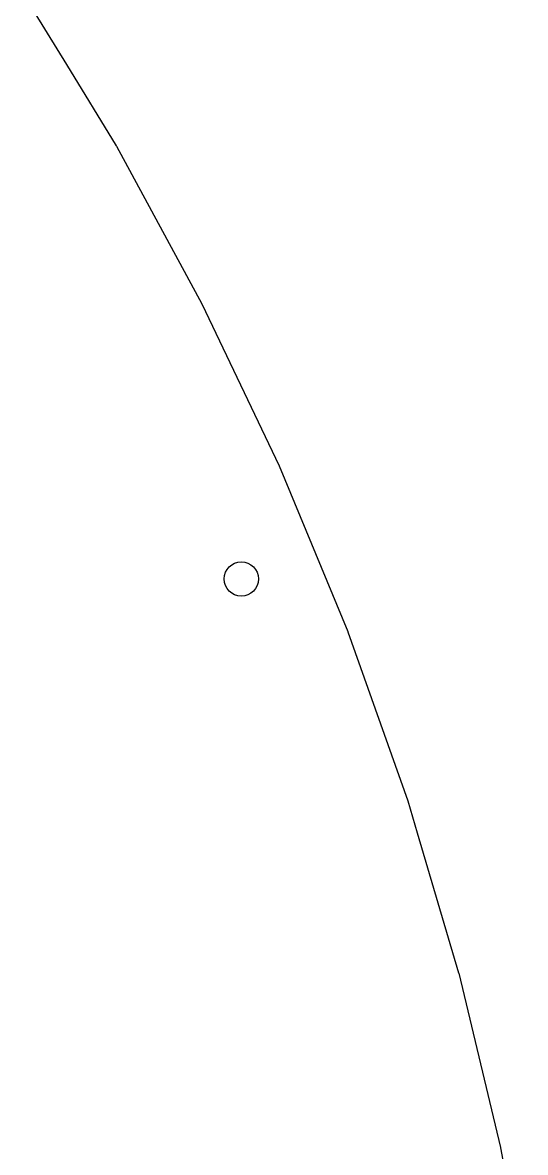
# Model space of a CAD drawing. Extents: x -1.57 to 1.57, y -1.57 to 1.57.
# Drawn here: x 1.321 to 1.552, y 0.325 to 0.844 of the extents above; entities that cross this region are included whole.
import ezdxf

# ---------------------------------------------------------------- set-up
doc = ezdxf.new("R2010")
doc.units = 0
doc.header["$MEASUREMENT"] = 0
doc.layers.add('BLACK', color=7, linetype='CONTINUOUS')

msp = doc.modelspace()

# ---------------------------------------------------------------- linework, layer by layer
at = {"layer": 'BLACK', "linetype": 'CONTINUOUS'}
for p, q in [((1.32075, 0.85765), (1.34087, 0.82481)), ((1.34087, 0.82481), (1.36378, 0.78743)), ((1.36378, 0.78743), (1.36383, 0.78735)), ((1.36383, 0.78735), (1.40312, 0.71498)), ((1.40312, 0.71498), (1.40317, 0.71489)), ((1.40317, 0.71489), (1.43861, 0.64057)), ((1.43861, 0.64057), (1.43865, 0.64048)), ((1.43865, 0.64048), (1.47017, 0.5644)), ((1.47017, 0.5644), (1.4702, 0.5643)), ((1.4702, 0.5643), (1.49769, 0.48668)), ((1.49769, 0.48668), (1.49772, 0.48659)), ((1.49772, 0.48659), (1.50205, 0.47198)), ((1.50205, 0.47198), (1.52111, 0.40763)), ((1.52111, 0.40763), (1.52113, 0.40753)), ((1.52113, 0.40753), (1.54036, 0.32747)), ((1.54036, 0.32747), (1.54038, 0.32737)), ((1.54038, 0.32737), (1.55179, 0.26578))]:
    msp.add_line(p, q, dxfattribs=at)
at = {"layer": 'BLACK'}
msp.add_circle((1.42126, 0.58858), 0.00787, dxfattribs=at)

doc.saveas('drawing.dxf')
